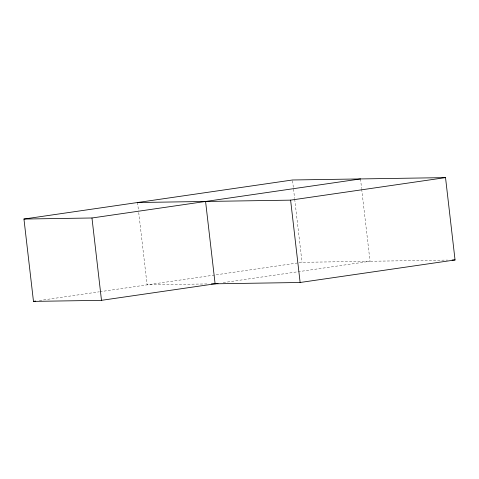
<?xml version="1.0" encoding="UTF-8"?>
<svg xmlns="http://www.w3.org/2000/svg" width="479" height="479" viewBox="0 0 479 479"><rect width="100%" height="100%" fill="white"/><g stroke="black" fill="none" stroke-linecap="round" stroke-linejoin="round"><path stroke-width="0.36" stroke-dasharray="2.4 1.8" d="M39.38 300.531L99.135 291.837M99.872 291.729L298.321 262.869M299.058 262.761L302.01 262.33L447.59 260.073M223.22 282.628L370.027 261.277L361.699 189.319M206.886 283.939L147.089 284.861L138.503 210.676M360.501 178.93L361.615 188.576M292.567 180.727L294.627 198.534M294.711 199.276L302.01 262.33M137.557 202.515L138.419 209.934"/><path stroke-width="0.72" d="M218.059 283.382L101.494 300.333L33.476 301.387L23.95 219.041L292.483 179.984L445.524 177.613L455.05 259.959L300.129 282.49L211.371 283.867M23.95 219.041L91.968 217.987L360.501 178.93M137.557 202.515L290.603 200.144L445.524 177.613M33.476 301.387L35.691 301.063M452.068 260.007L455.05 259.959M290.603 200.144L300.129 282.49M205.575 201.461L215.107 283.808M91.968 217.987L101.494 300.333"/></g></svg>
